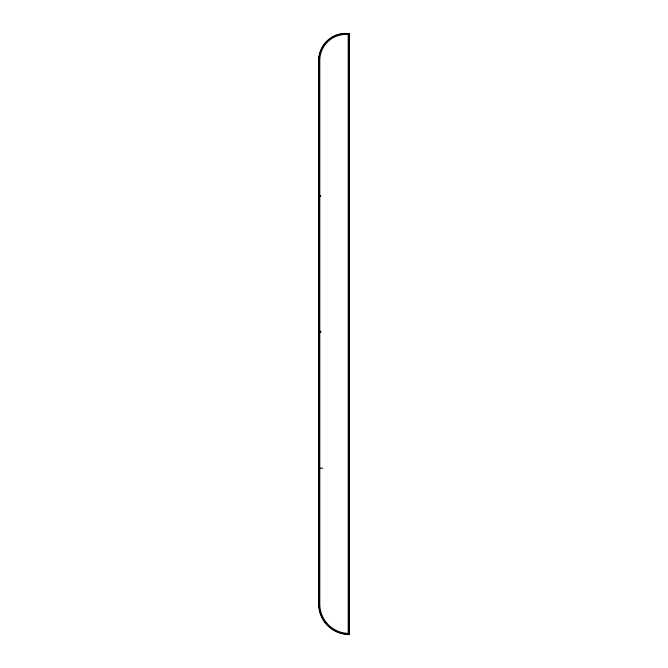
<?xml version="1.0" encoding="UTF-8"?>
<svg xmlns="http://www.w3.org/2000/svg" width="668" height="668" viewBox="0 0 668 668"><rect width="100%" height="100%" fill="white"/><g stroke="black" fill="none" stroke-linecap="round" stroke-linejoin="round"><path stroke-width="1" d="M318.97 56.738L318.711 604.072A30.452 30.452 0 0 0 344.296 634.107L349.289 634.6L349.289 33.509L344.554 33.4A27.104 27.104 0 0 0 318.711 60.446M318.995 195.582L319.98 195.582L319.98 196.734L318.995 196.734M319.788 331.278L320.765 331.278L320.765 332.263L319.788 332.263L319.788 604.039A29.392 29.392 0 0 0 348.212 633.414L348.212 34.561A26.035 26.035 0 0 0 319.788 60.487L319.788 195.941L320.765 195.941L319.788 196.375L319.788 331.771L320.765 331.771M318.995 331.47L319.98 331.47L319.98 332.071L318.995 332.071M319.788 468.151L322.727 468.151M349.005 33.784L344.571 33.684A26.82 26.82 0 0 0 318.995 60.454L318.995 604.064A30.169 30.169 0 0 0 344.337 633.823L349.005 634.283L349.005 33.784"/></g></svg>
